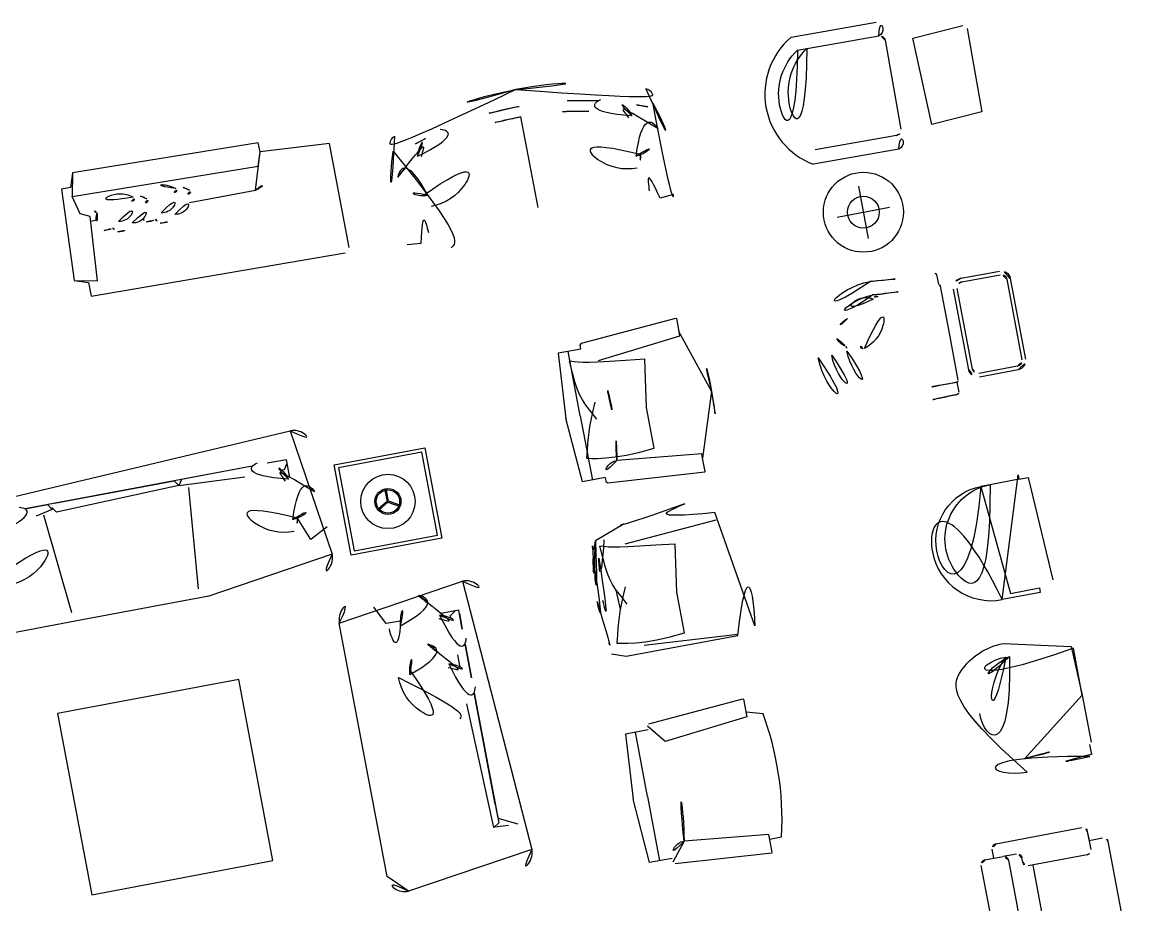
# Model space of a CAD drawing. Header units: millimetres. Extents: x -36495272392165 to 352544598049420, y -228287860276617 to 83349.
# Drawn here: x -4183847661599 to -4183847655576, y -645326144531 to -645326139741 of the extents above; entities that cross this region are included whole.
import ezdxf

# ---------------------------------------------------------------- set-up
doc = ezdxf.new("R2010")
doc.units = ezdxf.units.MM
doc.header["$MEASUREMENT"] = 0

# ---------------------------------------------------------------- blocks, each defined once
blk = doc.blocks.new('A$C14264F02')
at = {"color": 0}
for p, q in [((0.07500001435671777, 0.6249999485310802), (0.07500001435671777, 0.6749999485310809)), ((0.07500001435671777, 0.6249999485310802), (0.07500001435671777, 0.6749999485310809)), ((0.1000000143567199, 0.6999999485310795), (0.7000000143566858, 0.6999999485310795)), ((0.1000000143567199, 0.6999999485310795), (0.7000000143566858, 0.6999999485310795)), ((0.7250000143567217, 0.6749999485310809), (0.7250000143567199, 0.5749999485310795)), ((0.7250000143567217, 0.6749999485310809), (0.7250000143567181, 0.6249999485310767)), ((0.07500001435671777, 0.6249999485310802), (0.02500001435672061, 0.6249999485310802)), ((0.02500001435672061, 0.6249999485310802), (0.07500001435671777, 0.6249999485310802)), ((0.07500001435671955, 0.5749999485310795), (0.07500001435671777, 0.6249999485310802)), ((0.7250000143567181, 0.6249999485310767), (0.7750000143567206, 0.6249999485310767)), ((0.7250000143566808, 0.6249999485310802), (0.7750000143567206, 0.6249999485310767)), ((1.435671848071252e-08, 0.1249999485310802), (1.435671848071252e-08, 0.5999999485310852)), ((1.435671848071252e-08, 0.1249999485310802), (1.435671848071252e-08, 0.5999999485310852)), ((0.07500001435671777, 0.5749999485310795), (0.07500001435671955, 0.4999999485310767)), ((0.7000000143567213, 0.5499999485310809), (0.1000000143567554, 0.5499999485310809)), ((0.7250000143567199, 0.4999999485310802), (0.7250000143567199, 0.574999948531083)), ((0.8000000143567192, 0.5999999485310816), (0.8000000143567192, 0.1249999485310731)), ((0.8000000143567192, 0.5999999485310816), (0.8000000143567192, 0.1249999485310731)), ((0.1000000143567199, 0.4749999485310816), (0.1250000143567185, 0.4749999485310781)), ((0.1500000143567206, 0.4499999485310795), (0.1500000143567206, 0.1249999485310802)), ((0.6500000143567242, 0.4249999485310809), (0.150000014356749, 0.4249999485310809)), ((0.6500000143567188, 0.1249999485310767), (0.6500000143567206, 0.449999948531083)), ((0.6750000143567192, 0.4749999485310781), (0.7000000143567178, 0.4749999485310816)), ((0.07500001435671777, 0.09999994853108163), (0.02500001435672061, 0.09999994853107808)), ((0.07500001435671777, 0.09999994853108163), (0.02500001435672061, 0.09999994853107808)), ((0.07500001435671955, 0.02499994853107879), (0.07500001435671777, 0.09999994853108163)), ((0.1250000143567185, 0.09999994853108163), (0.07500001435671777, 0.09999994853108163)), ((0.7750000143567206, 0.09999994853108163), (0.6750000143567263, 0.09999994853108163)), ((0.7750000143567206, 0.09999994853108163), (0.7250000143566808, 0.09999994853106031)), ((0.7250000143566808, 0.09999994853106031), (0.7250000143567199, 0.02499994853107879)), ((0.7000000143567213, -5.146891979279644e-08), (0.1000000143567377, -5.146891979279644e-08))]:
    blk.add_line(p, q, dxfattribs=at)
for centre, radius, start, end in [((0.1000000143567181, 0.6749999485310791), 0.02500000000000036, 89.99999999999594, 179.9999999999959), ((0.100000014359364, 0.6749999485284333), 0.02500000000264622, 90.0000000060598, 179.999999993932), ((0.7000000143567044, 0.6749999485310623), 0.02500000000001723, 4.274665491884021e-11, 90.00000000004275), ((0.7000000143589107, 0.6749999485332685), 0.024999999997811, 359.9999999949864, 90.00000000509905), ((0.02500001435671972, 0.5999999485310825), 0.02499999999999769, 89.99999999999795, 180.000000000002), ((0.02500001435790946, 0.5999999485298892), 0.02500000000119098, 90.00000000272465, 179.9999999972591), ((0.7750000143578912, 0.5999999485322487), 0.02499999999882796, 359.9999999973253, 90.00000000268284), ((0.7750000143567215, 0.599999948531079), 0.02499999999999769, 6.106664988410516e-12, 90.00000000000203), ((0.1000000143567368, 0.5749999485310981), 0.02500000000001723, 180.0000000000428, 270.0000000000427), ((0.7000000143567213, 0.5749999485310795), 0.02499999999999858, 270, 0), ((0.1000000143567181, 0.4999999485310802), 0.02499999999999858, 180.0000000000082, 270.0000000000041), ((0.7000000143567195, 0.499999948531082), 0.02500000000000036, 269.9999999999959, 359.999999999996), ((0.1250000143567203, 0.4499999485310777), 0.02500000000000036, 4.071109992273244e-12, 90.00000000000408), ((0.6750000143567174, 0.4499999485310813), 0.0249999999999968, 89.99999999999594, 179.9999999999959), ((0.0250000143571034, 0.124999948531463), 0.02500000000038492, 180.0000000008773, 269.9999999991227), ((0.0250000143567215, 0.1249999485310811), 0.02500000000000302, 180.000000000002, 269.999999999998), ((0.1250000143567203, 0.124999948531082), 0.02500000000000036, 269.9999999999959, 359.999999999996), ((0.675000014356721, 0.1249999485310838), 0.02500000000000213, 180.0000000000163, 270.0000000000122), ((0.7750000143535587, 0.1249999485342421), 0.02500000000316049, 270.0000000072466, 359.9999999927372), ((0.7750000143567242, 0.1249999485310767), 0.02499999999999503, 269.9999999999919, 359.9999999999918), ((0.1000000143551682, 0.02499994852952889), 0.02499999999844869, 179.9999999964479, 270.0000000035969), ((0.7000000143545888, 0.02499994853321129), 0.0250000000021311, 270.0000000048874, 359.9999999951127)]:
    blk.add_arc(centre, radius, start, end, dxfattribs=at)
blk = doc.blocks.new('A$C21E3')
at = {"color": 0}
for points in [[(0.08615359200047656, 0.01640970593092561), (0.03115090948979216, 0.01640970593092561, -0.4210142460271822), (0.0211535920004664, 0.02664131555409455, 0.02620827251918846), (0.001153592000463277, 0.376409705930925, -0.4142135623730951), (0.3561535920004619, 0.7314097059309255, -0.4142135623730951), (0.7111535920004624, 0.376409705930925, 0.02620827251918844), (0.6911535920004575, 0.02664131555409455, -0.4210142460271822), (0.6811562745111317, 0.01640970593092561), (0.6261535920004473, 0.01640970593092561, -0.4142135623725228), (0.616153592000444, 0.006409705930924048), (0.3561535920004602, 0.006409705930924048), (0.0961535920004799, 0.006409705930924048, -0.414213562373147)], [(0.07615359200046079, 0.3764097059309464, -0.02700731364896208), (0.08615359200047656, 0.01640970593094693, 0.414213562373147), (0.0961535920004799, 0.006409705930924048), (0.3561535920004602, 0.006409705930924048), (0.616153592000444, 0.006409705930924048, 0.414213562373147), (0.6261535920004473, 0.01640970593094693, -0.02700731364896208), (0.6361535920004631, 0.3764097059309464, 0.4142135623730951), (0.3561535920004619, 0.6564097059309226, 0.4142135623730951)]]:
    blk.add_lwpolyline(points, format="xyb", close=True, dxfattribs=at)
blk.add_lwpolyline([(0.6345193903464867, 0.3556757449156258, 0.3477070589273193), (0.3620386443431389, 0.5712223271826566, 0.4142135623730951), (0.08203864434313779, 0.2912223271826804, -0.02700731364896208)], format="xyb", dxfattribs=at)
blk = doc.blocks.new('living_room_furniture (2)')
at = {"color": 18, "ltscale": 0.03, "true_color": 0x000000}
for p, q in [((13629.82151204501, 10223.67109904351), (14099.79491722237, 10218.67125692012)), ((14128.67623367758, 10113.35805946486), (14123.463632315, 9623.385785969469)), ((14092.34834385297, 9518.71086622632), (13622.37493867562, 9523.710708349707)), ((14168.08615207322, 8811.988051279248), (14168.08615207322, 8756.98536877221)), ((14178.08615207322, 8486.98536876476), (14178.08615207322, 8746.98536877221)), ((14294.84812820725, 8767.51981922126), (14507.88622917257, 8767.51981922126)), ((14244.84812821098, 8272.208004600168), (14244.84812821098, 8717.51981922126)), ((14557.88622917257, 8717.51981922126), (14557.88622917257, 8272.208004600168)), ((14178.08615207322, 8226.98536876476), (14178.08615207322, 8486.98536876476)), ((14168.08615207322, 8216.98536877221), (14168.08615207322, 8161.982686257721)), ((14507.88622917257, 8222.208004592718), (14294.84812820725, 8222.208004592718)), ((12102.36310743752, 6318.285582784887), (12102.36310743752, 6673.285582784887)), ((12102.36310743752, 6318.285582784887), (12102.36310743752, 5963.285582784887))]:
    blk.add_line(p, q, dxfattribs=at)
at = {"color": 18, "true_color": 0x000000}
for p, q in [((13650.60635979193, 10148.44573401321), (14098.99707008292, 10143.67550077949)), ((12109.36039985453, 9570.457766009888), (12109.36039985453, 10071.17117798181)), ((12109.36039985453, 9570.457766009888), (12109.36039985453, 10071.17117798181)), ((14093.14619100563, 9593.706622374782), (13644.75548071994, 9598.476855613735)), ((12125.82062132868, 8416.55421772259), (12125.82062132868, 8771.554217730041)), ((14294.84812820725, 8747.51981922126), (14507.88622917257, 8747.51981922126)), ((14264.84812820725, 8272.208004600168), (14264.84812820725, 8717.51981922126)), ((14537.88622917257, 8717.51981922126), (14537.88622917257, 8272.208004600168)), ((12125.82062132868, 8416.55421772259), (12125.82062132868, 8061.554217722591)), ((11010.48202709782, 8152.100203980761), (11010.48202709782, 8222.613055118429)), ((11016.78202710229, 8152.100203980761), (11016.78202709484, 8222.613055118429)), ((14507.88622917257, 8242.208004592718), (14294.84812820725, 8242.208004592718)), ((11012.0570271008, 8154.828183998423), (10950.99110672552, 8119.571758431452)), ((11015.20702709931, 8149.372223955648), (10954.14110672403, 8114.115798388677)), ((11012.0570271008, 8149.372223955648), (11073.12294748354, 8114.115798396128)), ((11015.20702709931, 8154.828183998423), (11076.27294748205, 8119.571758438902)), ((11332.22228380221, 6302.100203906255), (11257.22228379476, 6306.955670659499))]:
    blk.add_line(p, q, dxfattribs=at)
at = {"color": 18, "ltscale": 0.03, "true_color": 0x000000}
for points in [[(11060.77455017114, 9546.17117798554), (11060.77455017114, 10121.17117798554, 0.4142135623451554), (11035.77455016741, 10146.17117798181), (10682.10573534811, 10146.17117798181), (10682.10573534811, 10196.17117798554, 0.4142135623110985), (10657.10573534811, 10221.17117798181), (9660.774550167414, 10221.17117798181, 0.4142135624247908), (9635.77455017114, 10196.17117798554), (9635.77455017114, 10146.17117798181), (9585.774550167414, 10146.17117798181, 0.4142135624004832), (9560.77455017114, 10121.17117798554), (9560.77455017114, 9646.171177981814, 0.4142135622989239), (9585.774550167414, 9621.17117798554), (9635.77455017114, 9621.17117798554), (9635.77455017114, 9546.17117798554, 0.4142135623231275), (9660.774550167414, 9521.171177981814), (11035.77455016741, 9521.171177981814, 0.414213562391513), (11060.77455017114, 9546.17117798554)], [(12109.36039985453, 10221.17117798181, 0.09114788715475375), (11414.99494668951, 10093.53086229639, 0.5070875951301901), (11393.58521400874, 10015.75032095837, 0.1206170608133385), (11345.27133154979, 9546.171177978089, 0.2312137825670464), (11373.43009643739, 9503.956924965998, 0.2630026453414403), (11421.60332976392, 9437.43912671732, 0.2021384194912818), (11605.27884629479, 9441.83626503723, -0.05016236221792712), (11723.6290198799, 9497.2009898931, -0.02555511019726354), (11880.73589819035, 9531.194440341016, -0.02916006019349064), (12084.43734815082, 9545.993948331496, 0.4011257036393039), (12109.36039985453, 9570.457766009888)], [(12109.36039985453, 10221.17117798181, -0.09114788715475375), (12803.72585302328, 10093.53086229639, -0.5070875951301901), (12825.13558570405, 10015.75032095837, -0.1206170608133385), (12873.449468163, 9546.171177978089, -0.2312137825670464), (12845.2907032754, 9503.956924965998, -0.2630026453414403), (12797.11746994888, 9437.43912671732, -0.2021384194912818), (12613.44195341801, 9441.83626503723, 0.05016236221792712), (12495.09177983289, 9497.2009898931, 0.02555511019726354), (12337.98490151872, 9531.194440341016, 0.02916006019349064), (12134.28345156198, 9545.993948331496, -0.4011257036393039), (12109.36039985453, 9570.457766009888)], [(12195.82062132495, 8771.554217730041), (12070.82062132868, 8771.554217730041, 0.4142135623731367), (12045.82062132495, 8746.55421770769), (12045.82062132495, 8416.55421772259)], [(12850.82062130632, 8416.55421772259, 0.03840481040529616), (12825.82062130632, 8741.554217730041, 0.414213562373089), (12800.82062130632, 8766.55421772259), (12735.82062131377, 8766.55421772259)], [(12195.82062132495, 8061.554217722591), (12070.82062132868, 8061.554217722591, -0.4142135623731367), (12045.82062132495, 8086.554217744942), (12045.82062132495, 8416.55421772259)], [(12850.82062130632, 8416.55421772259, -0.03840481040529616), (12825.82062130632, 8091.554217722591, -0.414213562373089), (12800.82062130632, 8066.554217730041), (12735.82062131377, 8066.554217730041)], [(12172.36310743752, 6673.285582784887), (12047.36310744124, 6673.285582784887, 0.4142135623731367), (12022.36310744124, 6648.285582769986), (12022.36310744124, 6318.285582784887)], [(12712.36310742634, 5968.285582792338), (12777.36310741889, 5968.285582792338, 0.414213562373089), (12802.36310742261, 5993.285582784887, 0.07692307692307544), (12802.36310742261, 6643.285582792338, 0.414213562373089), (12777.36310741889, 6668.285582784887), (12712.36310742634, 6668.285582784887)], [(12172.36310743752, 5963.285582784887), (12047.36310744124, 5963.285582784887, -0.4142135623731367), (12022.36310744124, 5988.285582807239), (12022.36310744124, 6318.285582784887)]]:
    blk.add_lwpolyline(points, format="xyb", dxfattribs=at)
at = {"color": 18, "true_color": 0x000000}
for points in [[(10682.10573534811, 10146.17117798181), (10682.10573534811, 10196.17117798554, 0.4142135623730951), (10657.10573534811, 10221.17117798181), (9660.774550167414, 10221.17117798181, 0.4142135623730951), (9635.77455017114, 10196.17117798554), (9635.77455017114, 10096.17117798181, 0.4142135623730951), (9660.774550167414, 10071.17117798554), (10657.10573534811, 10071.17117798554, 0.4142135623730951), (10682.10573534811, 10096.17117798181), (10682.10573534811, 10146.17117798181)], [(9233.632027126136, 8477.100203887629), (9893.632027126136, 8477.100203887629, -0.4142135623730952), (9913.632027126136, 8457.100203887629), (9913.632027126136, 8447.100203887629, -0.4142135623730993), (9893.632027126136, 8427.100203887629), (9233.632027126136, 8427.100203887629, -0.4142135623730952), (9213.632027126136, 8447.100203887629), (9213.632027126136, 8457.100203887629, -0.414213562373095)]]:
    blk.add_lwpolyline(points, format="xyb", close=True, dxfattribs=at)
for points in [[(9635.77455017114, 10146.17117798181), (9585.774550167414, 10146.17117798181, 0.4142135623730742), (9560.77455017114, 10121.17117798554), (9560.77455017114, 9646.171177981814, 0.4142135623730951), (9585.774550167414, 9621.17117798554), (9685.77455017114, 9621.17117798554, 0.4142135623730742), (9710.774550167414, 9646.171177981814), (9710.774550167414, 9971.171177981814, 0.4142135623730951), (9685.77455017114, 9996.17117798554), (9660.774550167414, 9996.17117798554, -0.4142135623730951), (9635.77455017114, 10021.17117798181), (9635.77455017114, 10096.17117798181)], [(10254.08132463464, 9946.17117798554), (10620.31316290567, 9946.17117798554, 0.4136007446686325), (10682.10573534811, 10021.17117798181), (10682.10573534811, 10146.17117798181)], [(11391.1821462225, 9871.644116590192, -0.1477298758543702), (11537.31781602761, 9957.574178209921, -0.2133427585932454), (11666.26100798806, 10083.60491257386, -0.1786618101816585)], [(11517.12903732544, 9964.42265380027, -0.30666349490175), (11666.26100798806, 10083.60491257386, -0.3063299663357472), (11763.68480321875, 9974.760190533867, 0.8728471598091936)], [(12701.59176238735, 9964.42265380027, 0.30666349490175), (12552.45979172473, 10083.60491257386, 0.3063299663357472), (12455.03599649404, 9974.760190533867, -0.8728471598091936)], [(12827.53865349029, 9871.644116590192, 0.1477298758543702), (12681.40298368518, 9957.574178209921, 0.2133427585932454), (12552.45979172473, 10083.60491257386, 0.1786618101816585)], [(11393.58521400874, 10015.75032095837, 0.1746296815613832), (11424.20942263415, 9996.17897521185, 0.04150751605640763), (11442.99011478683, 9993.533881435564, 0.05840776462071665), (11453.78453563636, 9994.179395376166, -0.2075140666409369), (11505.34103102347, 9971.819119161388, -2.305718180064201)], [(11509.25160250178, 9748.661924286207, 0.1655406298837506), (11540.18319058156, 9682.59801503869, 0.4259891687143785), (11820.99289365968, 9969.031508421918, 0.1215233233290522), (11754.3340549778, 10008.51136592256, -7.115464291357926)], [(12709.46919720729, 9748.661924286207, -0.1655406298837506), (12678.53760913124, 9682.59801503869, -0.4259891687143785), (12397.72790605311, 9969.031508421918, -0.1215233233290522), (12464.38674473499, 10008.51136592256, 7.115464291357926)], [(12825.13558570405, 10015.75032095837, -0.1746296815613832), (12794.51137707864, 9996.17897521185, -0.04150751605640763), (12775.73068492596, 9993.533881435564, -0.05840776462071665), (12764.93626407643, 9994.179395376166, 0.2075140666409369), (12713.37976868932, 9971.819119161388, 2.305718180064201)], [(11534.45239536947, 9745.613382222524, -0.3567723648219203), (11391.1821462225, 9871.644116590192, -0.2495420503229878), (11520.99813964328, 9975.504155567309, 9.616880347716284)], [(12684.26840434333, 9745.613382222524, 0.3567723648219203), (12827.53865349029, 9871.644116590192, 0.2495420503229878), (12697.72266006951, 9975.504155567309, -9.616880347716284)], [(11373.43009643739, 9503.956924965998, 0.1187527967684875), (11399.36039985826, 9496.171177978089), (11449.36039985826, 9496.171177978089, 0.4142135623730898), (11499.36039985454, 9546.171177978089, -0.02211980791938485), (11495.35708975902, 9752.243949951997, 0.2492024496637212)], [(12845.2907032754, 9503.956924965998, -0.1187527967684875), (12819.36039985453, 9496.171177978089), (12769.36039985453, 9496.171177978089, -0.4142135623730898), (12719.36039985825, 9546.171177978089, 0.02211980791938485), (12723.36370995377, 9752.243949951997, -0.2492024496637212)], [(12735.82062131377, 8766.55421772259), (12735.82062131377, 8741.554217730041, -0.4142135623731367), (12710.82062131377, 8716.55421770769), (12275.82062132495, 8691.55421771514, -0.4142135623730951), (12195.82062132495, 8771.55421772259)], [(8890.74873114306, 8370.35167970981, -0.30666349490175), (9039.880701809408, 8489.53393848713, -0.3063299663357472), (9137.304497040095, 8380.689216443407)], [(9071.348084590616, 8477.100203887629), (9193.632027126136, 8477.100203887629, -0.414213562373095), (9213.632027126136, 8457.100203887629), (9213.632027126136, 8447.100203887629, -0.4142135623730993), (9193.632027126136, 8427.100203887629), (9121.695021531763, 8427.100203887629, -0.1263133648758246)], [(10325.26403620768, 8477.100203887629), (9933.632027126136, 8477.100203887629, 0.414213562373095), (9913.632027126136, 8457.100203887629), (9913.632027126136, 8447.100203887629, 0.4142135623730994), (9933.632027126136, 8427.100203887629), (10274.91709927398, 8427.100203887629, 0.4126515509279194)], [(10505.86338965523, 8370.35167970981, 0.3066634949017503), (10356.73141898889, 8489.53393848713, 0.3063299663357472), (10259.3076237582, 8380.689216443407)], [(10631.8102807619, 8277.573142496007, 0.1477298758543703), (10485.67461095679, 8363.503204115736, 0.2133427585932454), (10356.73141898889, 8489.53393848713)], [(10493.63202711869, 8477.100203887629), (10408.44590207118, 8477.100203887629, 0.4125353506763943)], [(10475.47622386295, 8427.100203887629), (10493.63202711869, 8427.100203887629, 0.4142135623730974), (10513.63202712614, 8447.100203887629), (10513.63202712614, 8457.100203887629, 0.4142135623730974), (10493.63202711869, 8477.100203887629)], [(8882.871296323123, 8154.590950195747, 0.1655406298837506), (8913.802884399178, 8088.527040948229, 0.4259891687143785), (9194.612587481024, 8374.960534327733, 0.1215233233290522), (9127.953748799147, 8414.440391828375)], [(9163.632027126136, 8427.100203887629, -0.4142135623730943), (9213.632027126136, 8377.100203887629), (9213.632027126136, 7877.100203887629, -0.4173201769387084)], [(9263.632027126136, 8427.100203887629, 0.4142135623730951), (9213.632027126136, 8377.100203887629)], [(9863.632027126136, 8427.100203887629, -0.414213562373095), (9913.632027126136, 8377.100203887629)], [(9963.632027126136, 8427.100203887629, 0.4142135623730944), (9913.632027126136, 8377.100203887629), (9913.632027126136, 7877.100203887629, 0.4152490962790278)], [(10513.74082447517, 8154.590950195747, -0.1655406298837508), (10482.80923640657, 8088.527040948229, -0.4259891687143786), (10201.99953332472, 8374.960534327733, -0.1215233233290522), (10268.6583720066, 8414.440391828375)], [(10488.54003161121, 8151.542408128338, 0.3567723648219206), (10631.8102807619, 8277.573142496007, 0.2495420503229878), (10501.99428734112, 8381.433181480574)], [(10663.63202712614, 8077.100203887629, -0.4142135623730951), (10613.63202712614, 8027.100203887629), (10563.63202711869, 8027.100203887629, -0.4142135623730951), (10513.63202712614, 8077.100203887629), (10513.63202712614, 8154.56840582292)], [(12735.82062131377, 8066.554217730041), (12735.82062131377, 8091.554217722591, 0.4142135623731367), (12710.82062131377, 8116.554217744942), (12275.82062132495, 8141.554217737492, 0.4142135623730951), (12195.82062132495, 8061.554217730041)], [(12078.89097323107, 7734.808114860531, 0.3317082843379512), (12059.90979223164, 7711.121141720887, -0.01728108838494022), (12051.04114905956, 7642.559303488906, 0.0360673924791205), (12029.6976321994, 7408.904062997874, 0.0360673924791205), (12051.04114905956, 7175.24882249194, -0.01728108838494022), (12059.90979223164, 7106.68698426741, 0.3317082843379512), (12078.89097323107, 7083.000011120315)], [(12127.50934038895, 7730.56313702869, 0.3643577579995728), (12090.4818138464, 7699.375508752044, -0.01514345697803447), (12082.19949498984, 7637.428728383358, 0.03597337754060902), (12061.28136403325, 7408.904062997874, 0.03597337754060908), (12082.19949498984, 7180.379397612389, -0.01514345697803447), (12090.4818138464, 7118.432617236253, 0.3643577579995728), (12127.50934038895, 7087.244988952156, 17.56718518113163)], [(12243.72199651437, 7670.187174138006, -0.0003139655219216206), (12243.78292153242, 7670.614545602675), (12243.78292153242, 7670.647282597001, 0.3019739988842831), (12228.30533433544, 7693.93771893936, -0.007109308178416127), (12226.18272393035, 7694.865190331217, -0.07922232297810562), (12215.0925856291, 7702.199134085651, -0.0115845142050489), (12208.70840880858, 7708.334937837299, 0.01646150173000445), (12204.17313327106, 7712.609476272341, 0.0225339274525899), (12189.59717910575, 7724.344273347731, 0.1253046622522881), (12186.42902319344, 7725.622404013153, 0.01953224892555391), (12176.69115420642, 7726.551186282511, -0.00695566788076152), (12157.33778114828, 7727.90701766717)], [(10959.6904857077, 7502.100203898804), (10882.22228377986, 7502.100203895079, -0.414213562373095), (10832.22228377241, 7552.100203895079), (10832.22228377241, 7602.100203895079, -0.4142135623730951), (10882.22228377986, 7652.100203895079)], [(10956.66448801685, 7477.0082083876, -0.3567723648219203), (11082.69522238451, 7620.278457534569, -0.2495420503229878), (11186.55526136536, 7490.462464117514, 9.616880347716284)], [(11082.69522238451, 7620.278457534569, -0.1477298758543702), (11168.62528400797, 7474.142787733184, -0.2133427585932454), (11294.65601837564, 7345.199595776456, -0.1786618101816585)], [(14242.4836183697, 7637.087629991755), (14192.4836183697, 7637.087629991755, 1), (14192.4836183697, 7037.087629991755), (14242.4836183697, 7037.087629991755)], [(14402.4836183697, 7637.087629991755), (14242.4836183697, 7637.087629991755, 1), (14242.4836183697, 7037.087629991755)], [(10959.71303009171, 7502.209001251565, 0.1655406298837506), (10893.64912083674, 7471.277413171785, 0.2002311474195825), (10974.10861986804, 7272.795729511487, 0.1215233233290522)], [(11175.47375959832, 7494.331566431629, -0.30666349490175), (11294.65601837564, 7345.199595776456, -0.3063299663357472), (11185.81129633564, 7247.775800538318, 0.8728471598091936)], [(11282.22228377986, 7396.91407885875), (11282.22228377986, 7502.100203906255), (11183.96038333255, 7502.10020390253, -0.414213562373095)], [(11232.22228377986, 7463.944400650518), (11232.22228377241, 7482.100203906255, -0.4142135623730951), (11252.22228377986, 7502.100203906255), (11262.22228377986, 7502.100203906255, -0.4142135623730951), (11282.22228377986, 7482.100203906255)], [(11282.22228377986, 7482.100203906255), (11282.22228377986, 7396.91407885875, -0.4142135623730951)], [(10956.6644880243, 7207.660141837852, -0.3567723648219203), (11082.69522239197, 7350.93039098482, -0.2495420503229878), (11186.55526137281, 7221.114397564041, 9.616880347716284)], [(11082.69522239197, 7350.93039098482, -0.1477298758543702), (11168.62528401542, 7204.794721183436, -0.2133427585932454), (11294.65601838309, 7075.851529226707, -0.1786618101816585)], [(11282.22228378731, 7313.732212995248), (11282.22228378731, 7127.566012305277, -0.4142135623730951)], [(10959.71303009171, 7232.860934701817, 0.1655406298837506), (10893.64912084419, 7201.929346622037, 0.4259891687143785), (11180.08261423487, 6921.119643547641, 0.1215233233290522), (11219.56247173178, 6987.778482229518, -7.115464291357926)], [(11200.01488745141, 7215.207213570433, 0.07186537901034286), (11219.56247172433, 7257.126548782991, -7.115464291357926)], [(11232.22228377986, 7194.596334097045), (11232.22228377986, 7263.385276050376, -0.4142135623730951)], [(11175.47375960577, 7224.983499878155, -0.30666349490175), (11294.65601838309, 7075.851529226707, -0.3063299663357472), (11185.81129634309, 6978.427733984845, 0.8728471598091936)], [(12157.33778114828, 7089.901108313676, -0.006955667880761533), (12176.69115420642, 7091.256939698334, 0.01953224892555391), (12186.42902319344, 7092.185721967693, 0.1253046622522881), (12189.59717910575, 7093.463852633115, 0.0225339274525899), (12204.17313327106, 7105.198649708505, 0.01646150173000445), (12208.70840880858, 7109.473188150998, -0.01158451420504893), (12215.0925856291, 7115.608991902645, -0.0792223229781141), (12226.18272393035, 7122.942935649629, -0.007109308178409617), (12228.30533433544, 7123.870407048937, 0.2904521198574285), (12243.76024966525, 7146.090808432873, 0.2904521198574285)], [(11282.22228379476, 7044.384146441775), (11282.22228379476, 6326.955670663225, -0.4142135623730951), (11262.22228379476, 6306.955670659499), (11252.22228379476, 6306.955670659499, -0.4142135623730994), (11232.22228379476, 6326.955670663225), (11232.22228378731, 6994.037209500628, -0.4142135623730951)], [(11282.22228380221, 6429.568405837821), (11282.22228380221, 6352.10020390253, 0.414213562373095), (11332.22228380221, 6302.100203906255), (11382.22228379476, 6302.100203906255, 0.4142135623730951), (11432.22228380221, 6352.100203906255)]]:
    blk.add_lwpolyline(points, format="xyb", dxfattribs=at)
at = {"color": 18, "ltscale": 0.03, "true_color": 0x000000}
for points in [[(14578.491201128, 10093.57182535454), (14573.59773862545, 9633.59785432171, -0.414213562373095), (14553.38611108408, 9613.811745253322), (14293.40082311303, 9616.57761536722, -0.414213562373095), (14273.61471403672, 9636.789242905983), (14278.50817654189, 10096.76321393617, -0.414213562373095), (14298.71980408856, 10116.5493230098), (14558.70509205961, 10113.7834528959, -0.4142135623731026)], [(10663.63202712614, 7927.100203887629, -0.4142135623730965), (10563.63202711869, 7827.100203887629), (9963.632027126136, 7827.100203887629, -0.4142135623730685), (9913.632027126136, 7877.100203887629, -0.4142135623730998), (9863.632027126136, 7827.100203887629), (9263.632027126136, 7827.100203887629, -0.4142135623730955), (9213.632027126136, 7877.100203887629, -0.414213562373085), (9163.632027126136, 7827.100203887629), (8563.632027118685, 7827.100203887629, -0.4142135623730955), (8463.632027126136, 7927.100203887629), (8463.632027126136, 8527.100203887629, -0.4142135623730998), (8563.632027118685, 8627.100203887629), (10563.63202711869, 8627.100203887629, -0.4142135623730965), (10663.63202712614, 8527.100203887629)], [(12052.78768497544, 7114.550515722807, 0.003233051498181884), (12053.79545656058, 7105.34953084993, 0.4064978554440982), (12081.1383393279, 7083.100322697635, -7.554183120221708e-07), (12129.27120727139, 7087.402462926086, -2.710780614846287e-06), (12157.33778114828, 7089.901108313676, -0.007203911478828969), (12164.59011847737, 7072.666330363925, 0.2519027175025945), (12251.94573733422, 7021.915912170287, -0.05341882914583985), (12594.6616387713, 6975.151322510417, 0.3070036975172505), (12661.89466018707, 6997.582315240379, 0.1702680689619605), (12678.21021293581, 7047.528091233547, -0.5023705646162697), (12682.73333640608, 7052.641085427578, -0.02792082514184092), (12745.78067150178, 7046.679096889075, 0.9065182462327623), (12746.59759523558, 7052.942938145574), (12746.33976401972, 7086.908789318379, 0.8864732908336547), (12746.52533221083, 7093.221648555573, 0.01511149311851932), (12799.33886694747, 7083.925912622686, 0.4342975779219929), (12846.95568346071, 7120.234616432663, 0.06917970465175585), (12846.95568346071, 7697.573509548183, 0.4342975779219929), (12799.33886694747, 7733.88221336561, 0.01511149311851925), (12746.52533221083, 7724.586477425273, 0.8864732908336551), (12746.33976401972, 7730.899336662467), (12746.59759523558, 7764.865187835272, 0.9065182462327623), (12745.78067150178, 7771.129029091771, -0.02792082514184103), (12682.73333640608, 7765.167040560718, -0.5023705650173859), (12678.21021293581, 7770.280034747298, 0.1702680689619605), (12661.89466018707, 7820.225810747917, 0.3070036975172505), (12594.6616387713, 7842.656803477879, -0.05341882914588259), (12251.94573733422, 7795.892213810559, 0.2519027175025945), (12164.59011847737, 7745.141795624371, -0.007203911478828969), (12157.33778114828, 7727.90701766717, -2.710780614874043e-06), (12129.27120727139, 7730.40566305476, -7.554183120152318e-07), (12081.13833933162, 7734.707803290661, 0.4064978554440982), (12053.79545656058, 7712.458595138367, 0.003233051498181884), (12052.78768497544, 7703.257610265489, 0.0995268150092985)], [(10732.22228379476, 6052.100203883903, -0.4142135623730965), (10632.22228378731, 6152.100203883903), (10632.22228378731, 6152.100203883903, 0.3178372451980044), (10632.22228378731, 6152.100203883903, -0.4142135623730998), (10632.22228378731, 6152.100203883903), (10632.22228378731, 6152.100203883903, 1.186184747603325), (10632.22228378731, 6152.100203883903, -0.414213562373085), (10632.22228378731, 6152.100203883903), (10632.22228377986, 7552.100203891354, -0.4142135623730955), (10732.22228377241, 7652.100203891354), (11332.22228377241, 7652.100203906255, -0.4142135623730998), (11432.22228377986, 7552.10020390998), (11432.22228379476, 6152.100203898804, -0.4142135623730965), (11332.22228379476, 6052.100203898804)], [(14402.4836183697, 7037.087629991755), (14402.4836183697, 7012.087629991755), (14192.4836183697, 7012.087629991755, -0.9999999999999982), (14192.4836183697, 7662.087629991755), (14402.4836183697, 7662.087629991755), (14402.4836183697, 7637.087629991755), (14452.4836183697, 7637.087629991755, -0.4142135623731039), (14482.4836183697, 7607.087629991755), (14482.4836183697, 7067.087629991755, -0.4142135623731039), (14452.4836183697, 7037.087629991755)], [(12182.2699626817, 6704.019423906084), (12709.71179064947, 6743.089188952323), (12712.36310742634, 6740.583504271086), (12712.36310742634, 6643.285582792338, -0.4142135623731367), (12687.36310742261, 6618.285582769986), (12252.36310743752, 6593.285582777437, -0.4142135623730951), (12172.36310743752, 6673.285582784887), (12172.36310743752, 6694.105947252687)], [(12182.2699626817, 5932.55174166369), (12709.71179064947, 5893.481976617451), (12712.36310742634, 5895.987661298688), (12712.36310742634, 5993.285582784887, 0.4142135623731367), (12687.36310742261, 6018.285582807239), (12252.36310743752, 6043.285582799788, 0.4142135623730951), (12172.36310743752, 5963.285582784887), (12172.36310743752, 5942.465218309637)]]:
    blk.add_lwpolyline(points, format="xyb", close=True, dxfattribs=at)
at = {"color": 18, "true_color": 0x000000}
for points in [[(9710.774550167414, 9946.17117798554), (9741.117049512955, 9946.17117798554)], [(12210.72532211455, 8380.846973862823), (12185.6907824746, 8428.523986954566), (12166.73115229818, 8466.717657130535), (12152.81760709199, 8499.378524262782), (12142.92132235902, 8530.457128253158), (12136.01347359108, 8563.904008966263), (12131.06523629116, 8603.669706266697), (12127.04778596225, 8653.704760063763), (12122.93229809614, 8717.95971021461)], [(12527.61560853037, 8653.073631961222), (12422.0803978427, 8666.19543083417), (12335.94489859628, 8677.08401852506), (12272.33556637379, 8685.521400925096), (12226.41671223777, 8692.279563080843), (12193.35264726567, 8698.130490038868), (12168.30768253493, 8703.846166853185), (12146.446129123, 8710.198578562911), (12122.93229809614, 8717.95971021461)], [(12486.95239131736, 8393.82608282971), (12527.61560853037, 8653.073631961222)], [(10325.26403620768, 8477.100203887629), (9071.348084590616, 8477.100203887629)], [(10513.63202712614, 8378.838303444045), (10513.63202712614, 8477.100203887629), (10408.44590207118, 8477.100203887629)], [(12217.32538002568, 8475.050812397476), (12195.15381617683, 8422.965113442715), (12178.07370557847, 8382.149441268619), (12164.89828165087, 8349.156358082171), (12154.44077780681, 8320.538426082905), (12145.51442745911, 8292.848207500156), (12136.93246403175, 8262.638264518555), (12127.50812094125, 8226.461159367438), (12116.67791357475, 8183.350487504478)], [(12488.13466974931, 8169.378197867747), (12486.95239131736, 8393.82608282971)], [(12116.67791357475, 8183.350487504478), (12124.80690684753, 8181.467086244698), (12144.57299304965, 8177.137559216793), (12175.64563955578, 8171.605911676164), (12217.69431374806, 8166.116148855861), (12270.38848299744, 8161.912276018735), (12333.39761467862, 8160.238298405286), (12406.39117616626, 8162.338221263464), (12488.13466974931, 8169.378197867747)], [(12236.24356734591, 7688.649548884805), (12746.52533221083, 7724.586477425273)], [(12186.99106218877, 7364.794628817912), (12161.95652254882, 7412.471641902204), (12142.99689237239, 7450.665312078174), (12129.08334716993, 7483.326179217871), (12119.18706243696, 7514.404783200796), (12112.2792136653, 7547.851663906451), (12107.33097636538, 7587.617361221786), (12103.31352603647, 7637.652415011402), (12099.19803817409, 7701.907365162249)], [(12503.88134860458, 7637.02128690141), (12398.34613791692, 7650.143085789259), (12312.21063867422, 7661.031673480149), (12248.60130644801, 7669.469055872734), (12202.68245230826, 7676.227218028482), (12169.61838733988, 7682.078144986506), (12144.57342260914, 7687.793821800824), (12122.71186919721, 7694.14623351055), (12099.19803817409, 7701.907365162249)], [(12463.2181313953, 7377.773737784799), (12503.88134860458, 7637.02128690141)], [(12193.5911200999, 7458.998467345114), (12171.41955625104, 7406.912768397804), (12154.33944565269, 7366.097096216257), (12141.16402172508, 7333.104013022359), (12130.70651788103, 7304.486081037994), (12121.78016753333, 7276.795862440344), (12113.19820410969, 7246.585919466193), (12103.77386101546, 7210.408814322527), (12092.94365364897, 7167.298142459567)], [(12464.40040982726, 7153.325852815386), (12463.2181313953, 7377.773737784799)], [(11282.22228378731, 7127.566012305277), (11282.22228378731, 7313.732212995248)], [(12092.94365364897, 7167.298142452117), (12101.07264692175, 7165.414741199787), (12120.83873312386, 7161.085214171882), (12151.91137962999, 7155.553566623803), (12193.960053826, 7150.06380381095), (12246.65422307166, 7145.859930966373), (12309.66335475283, 7144.185953352924), (12382.65691624048, 7146.285876211103), (12464.40040982726, 7153.325852815386)], [(12236.24356734591, 7129.158577103492), (12746.52533221083, 7093.221648555573)], [(11282.22228380221, 6429.568405837821), (11282.22228379476, 7044.384146441775)], [(14242.4836183697, 7037.087629991755), (14402.4836183697, 7037.087629991755)]]:
    blk.add_lwpolyline(points, dxfattribs=at)
at = {"color": 18, "ltscale": 0.03, "true_color": 0x000000}
for points in [[(13840.46617234844, 9362.677229368208), (13840.46617234844, 9073.706109691717)], [(13695.98061251019, 9218.191669529962), (13984.95173218669, 9218.191669529962)], [(12195.82062132495, 8771.55421772259), (12195.82062132495, 8792.374582197841), (12205.72747656914, 8802.288058851238)], [(12205.72747656914, 8802.288058851238), (12733.1693045369, 8841.357823897477), (12735.82062131377, 8838.85213921624), (12735.82062131377, 8766.55421772259)], [(12195.82062132495, 8061.554217730041), (12195.82062132495, 8040.73385324734), (12205.72747656914, 8030.820376601394)], [(12205.72747656914, 8030.820376601394), (12733.1693045369, 7991.750611555155), (12735.82062131377, 7994.256296236392), (12735.82062131377, 8066.554217730041)]]:
    blk.add_lwpolyline(points, dxfattribs=at)
for points in [[(11263.63202711869, 7902.100203999387), (10763.63202711869, 7902.100203962134), (10763.63202708143, 8402.100203962134), (11263.63202708143, 8402.100203999387)], [(9038.632027126136, 6352.100203887629), (10038.63202712614, 6352.100203887629), (10038.63202712614, 7352.100203887629), (9038.632027126136, 7352.100203887629)]]:
    blk.add_lwpolyline(points, close=True, dxfattribs=at)
at = {"color": 18, "true_color": 0x000000}
blk.add_lwpolyline([(10783.63202711123, 7922.100204111146), (11243.63202710378, 7922.100204196828), (11243.63202702928, 8382.100204193102), (10783.63202702183, 8382.100204111146)], close=True, dxfattribs=at)
at = {"color": 18, "true_color": 0x000000, "flags": 128}
blk.add_lwpolyline([(12145.45941500949, 7343.860271703776), (12143.17349757838, 7450.309545595523)], dxfattribs=at)
at = {"color": 18, "ltscale": 0.03, "true_color": 0x000000}
for radius in [217.0021544105231, 86.40249741895337]:
    blk.add_circle((13840.46617234844, 9218.191669529962), radius, dxfattribs=at)
at = {"color": 18, "true_color": 0x000000}
for radius in [147.4660563074632, 70.58317558229203, 63.26349340840412]:
    blk.add_circle((11013.63202710378, 8152.100203980761), radius, dxfattribs=at)
at = {"color": 18, "ltscale": 0.03, "true_color": 0x000000}
for centre, radius, start, end in [((13832.3365547601, 9871.496824041977), 406.2500000000062, 119.9007155863598, 238.8802407742428), ((14090.95897108637, 10181.26313665386), 38.4375000000087, 282.0708616725017, 76.71009468864096), ((14098.67793122028, 10113.67719831959), 30, 359.3904781804299, 89.39047818084481), ((14084.31024485642, 9556.298502100683), 38.4375000000087, 282.0708616725017, 76.71009468864096), ((14093.46532986567, 9623.704924837333), 30, 269.3904781808448, 359.3904781804299), ((13808.08615207322, 8486.98536876476), 355.000000000004, 90, 180), ((14173.61876289569, 12166.12484195715), 3344.176629126302, 263.7247916573682, 269.7299106040467), ((14158.08615207695, 8811.988051279248), 9.999999999992644, 0, 91.3271440615136), ((14168.08615207322, 8746.98536877221), 10.00000000001577, 0, 90), ((14294.84812820725, 8717.51981922126), 49.99999999999716, 90, 180), ((14507.88622917257, 8717.51981922126), 49.99999999999716, 0, 90), ((13808.08615207322, 8486.98536876476), 355.000000000004, 180, 270), ((14294.84812820725, 8272.208004600168), 49.99999999999716, 180, 270), ((14507.88622917257, 8272.208004600168), 49.99999999999716, 270, 0), ((14168.08615207322, 8226.98536876476), 10.00000000000512, 270, 0), ((14173.61876289569, 4807.845895572358), 3344.176629126302, 90.27008939595339, 96.27520834263179), ((14158.08615207695, 8161.982686257721), 9.99999999999801, 268.6728559384864, 0), ((10752.36310747104, 6318.285582784887), 1524.999999963937, 349.6111421832593, 10.38885781674076)]:
    blk.add_arc(centre, radius, start, end, dxfattribs=at)
at = {"color": 18, "true_color": 0x000000}
for centre, radius, start, end in [((12109.36039985453, 8268.671177978089), 1859.661636308699, 90, 103.2852048326412), ((12109.36039985453, 8268.671177978089), 1859.661636308699, 76.71479516735884, 90), ((13832.3365547601, 9871.496824041977), 331.2500000000062, 123.2723533779846, 235.5086029832029), ((13885.34939697757, 9870.932843532628), 331.2500000000062, 123.2723533779846, 235.5086029832029), ((9866.546018527391, 9920.083581453582), 145.1956616058403, 49.92537036846355, 147.1967886998515), ((10102.05579324955, 9923.263411486914), 145.1956616058403, 49.92537036846355, 133.5564673987479), ((12109.36039985453, 8318.671177981814), 1752.500000000012, 90, 102.1267357351425), ((12109.36039985453, 8318.671177981814), 1752.500000000012, 77.87326426485768, 90), ((9875.800653757098, 9989.413255984357), 75.14779755140033, 255.9033238916485, 17.05118356292573), ((9938.23476666728, 9898.044448307177), 145.1956616058403, 49.92537036846355, 87.87866669295663), ((9951.840528780165, 10022.56754477175), 11.88415827568127, 249.3279122347921, 46.50170142022814), ((10023.52927692005, 10000.52841162535), 11.88415827568127, 249.3279122347921, 46.50170142022814), ((10111.31042848298, 9992.593086017689), 75.14779755140033, 255.9033238916485, 17.05118356292573), ((10173.74454138944, 9901.224278340509), 145.1956616058403, 49.92537036846355, 87.87866669295663), ((10187.35030350232, 10025.74737480508), 11.88415827568127, 249.3279122347921, 46.50170142022814), ((10259.03905164594, 10003.70824165868), 11.88415827568127, 249.3279122347921, 46.50170142022814), ((12109.36039985453, 8268.671177978089), 1859.661636308699, 106.5741312401838, 111.6820436914726), ((12109.36039985453, 8268.671177978089), 1859.661636308699, 68.31795630852744, 73.4258687598162), ((9818.168281325641, 9944.26909833627), 77.07470552189376, 149.5514215433204, 232.3805614866683), ((9750.683834643605, 9992.239646302929), 8.972221484546083, 133.5348896659997, 276.6534256539116), ((9947.489401900712, 9967.374122837951), 75.14779755140033, 255.9033238916485, 17.05118356292573), ((10182.9991766266, 9970.553952871283), 75.14779755140033, 255.9033238916485, 17.05118356292573), ((12109.36039985453, 8268.671177978089), 1809.661636308699, 108.9014332131273, 109.5645757690663), ((12109.36039985453, 8268.671177978089), 1809.661636308699, 70.43542423093372, 71.09856678687268), ((9788.83604705477, 9965.931458237043), 84.58774678520948, 257.9110300657662, 324.2644815727897), ((9889.85702946553, 9922.229965189865), 77.07470552189376, 206.6318316026112, 232.3805614866683), ((9860.524795198384, 9943.892325090637), 84.58774678520948, 257.9110300657662, 324.2644815727897), ((10053.67805605153, 9947.448928369602), 77.07470552189376, 213.4416448490161, 232.3805614866683), ((10024.34582177693, 9969.11128826665), 84.58774678520948, 257.9110300657662, 324.2644815727897), ((10125.36680419141, 9925.409795223197), 77.07470552189376, 206.6318316026112, 232.3805614866683), ((10096.03456992054, 9947.072155120244), 84.58774678520948, 257.9110300657662, 324.2644815727897), ((13808.08615207322, 8486.98536876476), 279.9999999999869, 90, 180), ((13748.64391435333, 8661.908146566511), 100.1970634018671, 55.80606791979175, 176.9539275910327), ((13656.67401406937, 8677.363708941997), 193.5942154744537, 285.6604627822786, 22.93188111478504), ((13822.95461701252, 8737.573616607846), 19.39123029566452, 51.71754186739599, 158.1673474416053), ((14080.58615207322, 12091.98536876476), 3336.147666089237, 265.3148016701249, 271.5029177875088), ((14294.84812820725, 8717.51981922126), 29.99999999999758, 90, 180), ((14507.88622917257, 8717.51981922126), 30.00000000000114, 0, 90), ((10775.82062135848, 8416.55421772259), 1524.999999963937, 0, 10.38885781674076), ((13684.54832668625, 8560.335182598592), 112.7836623802793, 108.5927699097911, 174.9462214171647), ((13668.4760607595, 8606.220722882808), 102.7662740291917, 200.4766899958209, 283.3058299390586), ((13893.27353082247, 8492.870421110452), 280.0000000000043, 174.6893604420399, 180), ((13703.07354119443, 8501.386296077431), 11.96296197939478, 156.2038258287925, 299.3223618174167), ((13808.08615207322, 8486.98536876476), 279.9999999999905, 180, 270), ((13893.27353082247, 8492.870421110452), 279.9999999999869, 180, 270), ((10775.82062135848, 8416.55421772259), 1524.999999963937, 349.6111421832593, 0), ((14294.84812820725, 8272.208004600168), 30.00000000000114, 180, 270), ((14507.88622917257, 8272.208004600168), 30.00000000000114, 270, 0), ((14080.58615207322, 4881.985368772202), 3336.147666089237, 88.49708221249118, 94.68519832987506), ((12717.02982103557, 7911.969665307875), 146.9112432071204, 254.0685191582076, 254.6782901058156)]:
    blk.add_arc(centre, radius, start, end, dxfattribs=at)
at = {"color": 18, "ltscale": 0.03, "true_color": 0x000000, "xscale": 1000, "yscale": 1000, "zscale": 1000, "rotation": 90}
for name, p in [('A$C21E3', (14529.48333282912, 6066.173553561614)), ('A$C14264F02', (14513.7921778654, 4915.860804680517))]:
    blk.add_blockref(name, p, dxfattribs=at)

msp = doc.modelspace()

# ---------------------------------------------------------------- block references
at = {"color": 7, "zscale": 22400306079.45195, "rotation": 10.65301811354866}
msp.add_blockref('living_room_furniture (2)', (-4183847668930.506, -645326152389.8768), dxfattribs=at)

doc.saveas('drawing.dxf')
